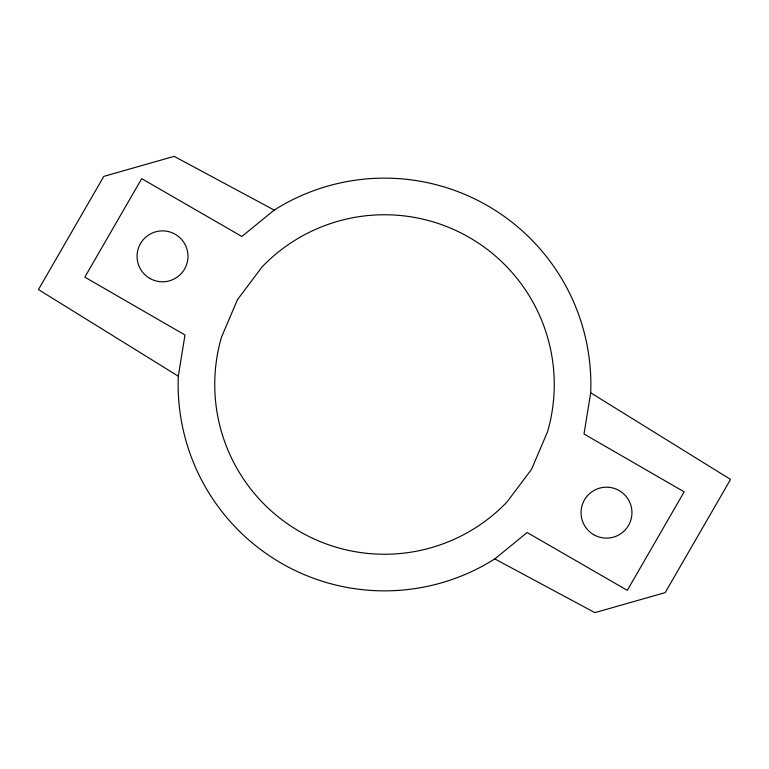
<?xml version="1.0" encoding="UTF-8"?>
<svg xmlns="http://www.w3.org/2000/svg" width="769" height="769" viewBox="0 0 769 769"><rect width="100%" height="100%" fill="white"/><g stroke="black" fill="none" stroke-linecap="round" stroke-linejoin="round"><path stroke-width="1.15" d="M178.302 376.195L184.993 334.986L84.83 277.148L141.698 178.648L241.86 236.487L274.206 210.081A206.371 206.371 0 0 1 590.698 392.805L730.55 479.423L665.195 592.62L594.86 612.643L494.794 558.919A206.371 206.371 0 0 1 178.302 376.195L38.45 289.577L103.805 176.38L174.14 156.357L274.206 210.081M590.698 392.805L584.007 434.014L684.17 491.852L627.302 590.352L527.14 532.513L494.794 558.919M237.486 299.622L221.443 337.274A169.757 169.757 0 0 0 506.925 502.09L531.514 469.378L547.557 431.726A169.757 169.757 0 0 0 262.075 266.91L237.486 299.622M593.755 534.715A25.464 25.464 0 0 0 631.955 512.663A25.464 25.464 0 0 0 593.755 490.612A25.464 25.464 0 0 0 593.755 534.715M149.782 278.388A25.464 25.464 0 0 0 187.972 256.337A25.464 25.464 0 0 0 149.782 234.285A25.464 25.464 0 0 0 149.782 278.388"/></g></svg>
